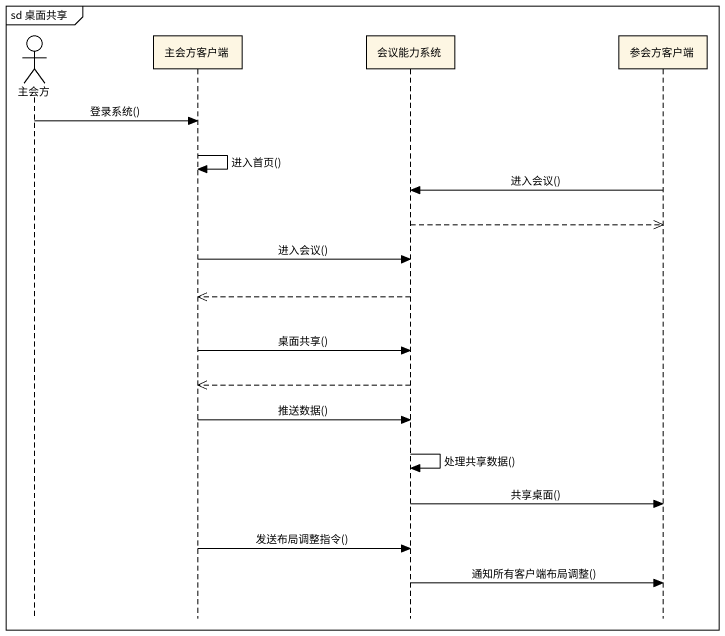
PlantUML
@startuml
mainframe sd 桌面共享
hide footbox
actor 主会方
participant 主会方客户端
participant 会议能力系统
participant 参会方客户端

主会方 -> 主会方客户端 : 登录系统()
主会方客户端 -> 主会方客户端 : 进入首页()
参会方客户端 -> 会议能力系统 : 进入会议()
会议能力系统 -->> 参会方客户端
主会方客户端 -> 会议能力系统 : 进入会议()
会议能力系统 -->> 主会方客户端
主会方客户端 -> 会议能力系统 : 桌面共享()
会议能力系统 -->> 主会方客户端
主会方客户端 -> 会议能力系统 : 推送数据()
会议能力系统 -> 会议能力系统 : 处理共享数据()
会议能力系统 -> 参会方客户端 : 共享桌面()
主会方客户端 -> 会议能力系统 : 发送布局调整指令()
会议能力系统 -> 参会方客户端 : 通知所有客户端布局调整()
@enduml
